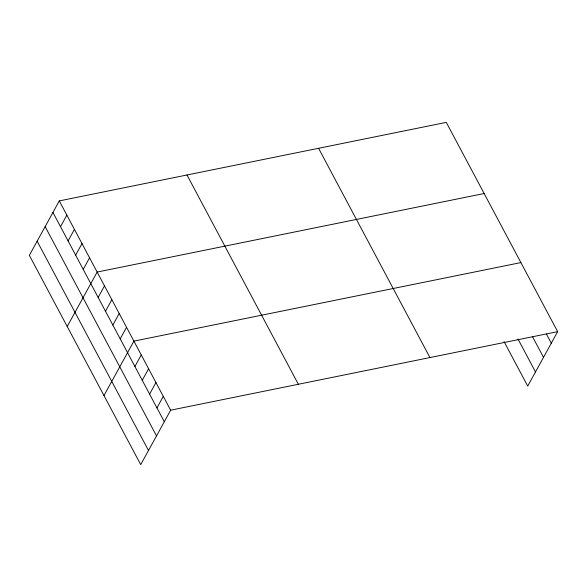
<?xml version="1.0" encoding="UTF-8"?>
<svg xmlns="http://www.w3.org/2000/svg" width="587" height="587" viewBox="0 0 587 587"><rect width="100%" height="100%" fill="white"/><g stroke="black" fill="none" stroke-linecap="round" stroke-linejoin="round"><path stroke-width="0.88" d="M59.28 200.908L29.35 255.352L140.719 464.633L170.648 410.188L557.65 331.648L446.281 122.367L59.28 200.908L170.648 410.188M60.505 226.692L66.852 215.136M68.077 240.919L74.432 229.37M75.65 255.154L82.004 243.598M83.222 269.382L89.576 257.832M67.212 326.511L97.149 272.06L484.15 193.519M98.146 297.426L104.501 285.876M105.499 311.242L111.846 299.686M112.851 325.051L119.198 313.502M120.196 338.868L126.55 327.311M103.965 395.572L133.902 341.128L520.896 262.587M134.9 366.486L141.247 354.937M142.252 380.303L148.599 368.753M149.597 394.112L155.951 382.563M156.949 407.928L163.296 396.372M557.65 331.648L527.72 386.092L504.035 341.583M546.402 333.988L551.296 343.197M532.49 336.637L543.518 357.351M517.939 338.941L535.498 371.938M318.572 148.284L429.941 357.564M186.989 174.992L298.357 384.272M52.933 212.457L164.301 421.737M45.148 226.611L156.516 435.892M37.135 241.198L148.496 450.478"/></g></svg>
